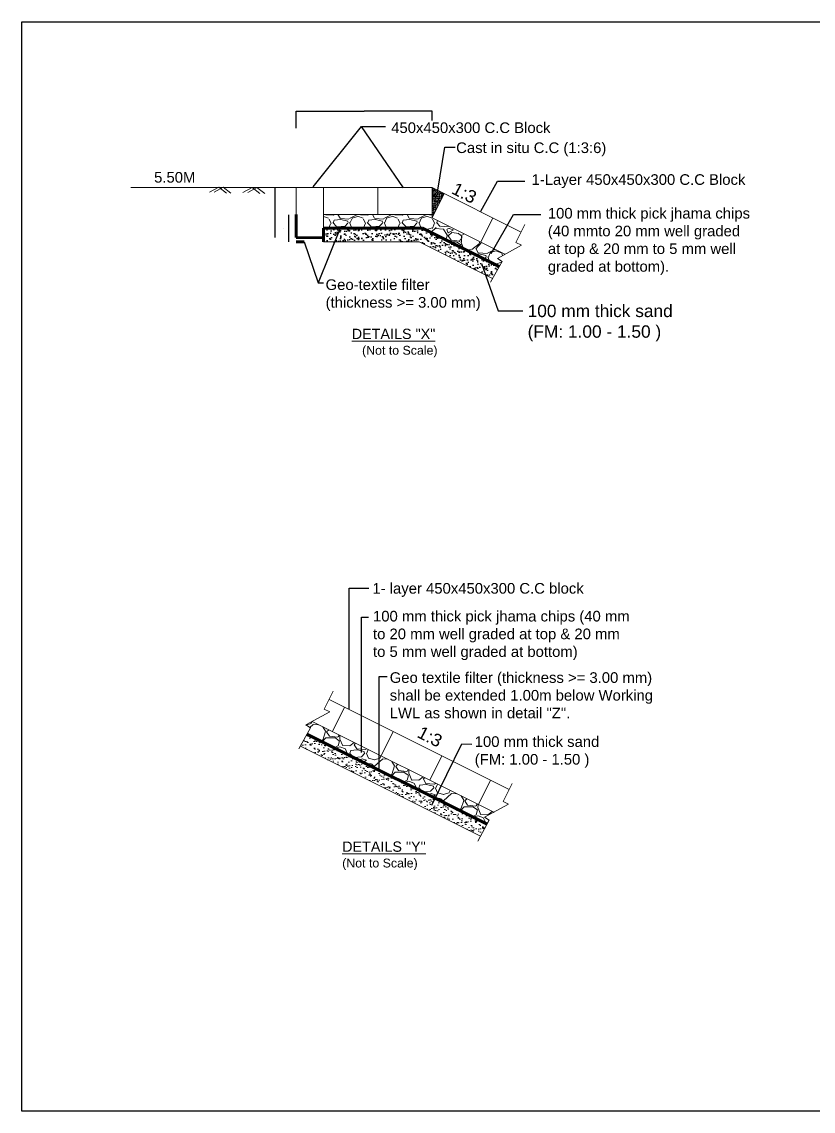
# Model space of a CAD drawing. Header units: inches. Extents: x 89000 to 267201, y -7461 to 18033.
# Drawn here: x 223145 to 228553, y -7458 to -11 of the extents above; entities that cross this region are included whole.
import ezdxf

# ---------------------------------------------------------------- set-up
doc = ezdxf.new("R2010")
doc.units = ezdxf.units.IN
doc.header["$LTSCALE"] = 7
doc.header["$MEASUREMENT"] = 0
doc.layers.add('LINE', color=7, linetype='Continuous')
doc.styles.add('dim', font='isocp.shx')
doc.styles.get("Standard").update_dxf_attribs({"font": 'arial.ttf'})
doc.dimstyles.get("Standard").update_dxf_attribs({"dimtxt": 0.18, "dimasz": 0.18, "dimexe": 0.18, "dimexo": 0.0625, "dimgap": 0.09, "dimtad": 0, "dimtih": 1, "dimtoh": 1, "dimdec": 4, "dimzin": 0, "dimdsep": 46, "dimtxsty": 'Standard', "dimcen": 0.09, "dimadec": 0, "dimazin": 0, "dimtfac": 1, "dimtdec": 4, "dimtofl": 0, "dimtmove": 0, "dimatfit": 3, "dimfxl": 1, "dimtolj": 1, "dimtzin": 0, "dimarcsym": 0})
doc.dimstyles.new('STANDARD$0', dxfattribs={"dimscale": 0, "dimtxt": 8, "dimasz": 8, "dimexe": 4, "dimexo": 0, "dimgap": 2, "dimtad": 1, "dimdec": 0, "dimzin": 0, "dimdsep": 46, "dimtxsty": 'dim', "dimblk": 'DOTSMALL', "dimcen": 1, "dimclrd": 6, "dimclre": 6, "dimclrt": 256, "dimadec": 0, "dimazin": 0, "dimtfac": 1, "dimtdec": 0, "dimtix": 1, "dimtofl": 0, "dimtmove": 1, "dimatfit": 3, "dimldrblk": 'DOTSMALL', "dimfxl": 6, "dimtolj": 1, "dimtzin": 0, "dimarcsym": 0})

# ---------------------------------------------------------------- blocks, each defined once
blk = doc.blocks.new('*D16')
at = {"layer": 'Defpoints', "color": 0, "ltscale": 0.5, "transparency": 16777216}
for p in [(225949.1156021077, -621.2061783420068), (225019.8356021084, -737.3284926698688), (225949.1156021077, -685.943904629923)]:
    blk.add_point(p, dxfattribs=at)
at = {"layer": 'LINE', "color": 0, "lineweight": -2, "ltscale": 0.5, "transparency": 16777216}
for p, q in [((225019.8356021084, -737.2659926698688), (225019.8356021084, -621.0261783420066)), ((225020.0156021084, -621.2061783420068), (225483.8040292909, -621.2061783420068)), ((225948.9356021077, -621.2061783420068), (225485.1471749253, -621.2061783420068)), ((225949.1156021077, -685.881404629923), (225949.1156021077, -621.0261783420066))]:
    blk.add_line(p, q, dxfattribs=at)
at = {"layer": 'LINE', "color": 0, "ltscale": 0.5, "transparency": 16777216}
for points in [[(225020.0156021084, -621.1761783420067), (225020.0156021084, -621.2361783420067), (225019.8356021084, -621.2061783420068)], [(225948.9356021077, -621.1761783420067), (225948.9356021077, -621.2361783420067), (225949.1156021077, -621.2061783420068)]]:
    blk.add_solid(points, dxfattribs=at)
at = {"layer": 'LINE', "color": 0, "lineweight": 13, "ltscale": 0.5, "transparency": 16777216, "insert": (225484.4756021081, -621.2061783420068), "char_height": 0.18, "attachment_point": 5}
blk.add_mtext('\\A1;{\\H1.775x;1.20m}', dxfattribs=at)
blk = doc.blocks.new('*D17')
at = {"color": 0, "lineweight": -2, "ltscale": 0.5, "transparency": 16777216}
for p, q in [((224876.5498711202, -1143.576170988861), (224876.2198711203, -1143.576170988861)), ((224876.3998711202, -1485.470801613939), (224876.3998711202, -1143.756170988861)), ((224876.5498711202, -1485.65080161394), (224876.2198711203, -1485.65080161394))]:
    blk.add_line(p, q, dxfattribs=at)
at = {"color": 0, "linetype": 'Continuous', "ltscale": 0.5, "transparency": 16777216}
for points in [[(224876.3698711202, -1143.756170988861), (224876.4298711202, -1143.756170988861), (224876.3998711202, -1143.576170988861)], [(224876.3698711202, -1485.470801613939), (224876.4298711202, -1485.470801613939), (224876.3998711202, -1485.65080161394)]]:
    blk.add_solid(points, dxfattribs=at)
at = {"layer": 'Defpoints', "color": 0, "linetype": 'Continuous', "ltscale": 0.5, "transparency": 16777216}
for p in [(224876.3998711202, -1143.576170988861), (224938.826257186, -1143.576170988861), (225019.8356021084, -1485.65080161394)]:
    blk.add_point(p, dxfattribs=at)
at = {"color": 0, "linetype": 'Continuous', "lineweight": -3, "ltscale": 0.5, "transparency": 16777216, "insert": (224841.6852643844, -1329.432170988773), "char_height": 0.8, "attachment_point": 5}
blk.add_mtext('\\A1;450', dxfattribs=at)
blk = doc.blocks.new('*D18')
at = {"color": 0, "lineweight": -2, "ltscale": 0.5, "transparency": 16777216}
for p, q in [((224970.446409959, -1329.816016923651), (224969.932409959, -1329.816016923651)), ((224970.296409959, -1514.880670988684), (224970.296409959, -1330.223516923651)), ((224970.446409959, -1515.288170988684), (224969.932409959, -1515.288170988684))]:
    blk.add_line(p, q, dxfattribs=at)
at = {"color": 0, "linetype": 'Continuous', "ltscale": 0.5, "transparency": 16777216}
for points in [[(224970.2284932924, -1330.223516923651), (224970.3643266256, -1330.223516923651), (224970.296409959, -1329.816016923651)], [(224970.2284932924, -1514.880670988684), (224970.3643266256, -1514.880670988684), (224970.296409959, -1515.288170988684)]]:
    blk.add_solid(points, dxfattribs=at)
at = {"layer": 'Defpoints', "color": 0, "linetype": 'Continuous', "ltscale": 0.5, "transparency": 16777216}
for p in [(224970.296409959, -1329.816016923651), (225042.8581681941, -1329.816016923651), (225032.7227960229, -1515.288170988684)]:
    blk.add_point(p, dxfattribs=at)
at = {"color": 0, "linetype": 'Continuous', "lineweight": -3, "ltscale": 0.5, "transparency": 16777216, "insert": (224932.9945231434, -1422.552093956634), "char_height": 0.8, "attachment_point": 5, "rotation": 90}
blk.add_mtext('\\A1;200', dxfattribs=at)

msp = doc.modelspace()

# ---------------------------------------------------------------- hatches: boundary and pattern name
at = {"linetype": 'ByBlock', "lineweight": 5, "ltscale": 0.5}
h = msp.add_hatch(dxfattribs=at)
h.set_pattern_fill('AR-CONC', color=0, scale=0.092928, angle=-3.82e-14, style=0)
h.set_pattern_definition([(49.99999999999991, (225643.3379091341, 2844.393447429629), (16.93005692046066, -1.481187340959198), [1.7702784, -19.4730624]), (354.9999999999999, (225643.3379091341, 2844.393447429629), (-3.27504533226677, 17.75451170975522), [1.41622272, -15.57844991999999]), (100.4509999999998, (225644.7487420309, 2844.270015813632), (13.65507279481427, 16.27324356576407), [1.504504319999999, -16.54954751999999]), (46.18419999999994, (225643.3379091341, 2849.114189829667), (25.19083311202385, -3.906909450132486), [2.6554176, -29.2095936]), (96.63559999999993, (225645.4371433612, 2848.788616581344), (22.06150070047852, 22.99276205775047), [2.256756479999972, -24.82432127999961]), (351.184, (225643.3379091341, 2849.114189829667), (22.06153520907728, 22.99272135254961), [2.12433408, -23.36767488000001]), (20.99999999999996, (225645.6982803345, 2847.934004229716), (14.08926755334249, -9.503330104725714), [1.7702784, -19.4730624]), (326, (225645.6982803345, 2847.934004229716), (5.743138890290159, 17.11621931581488), [1.41622272, -15.57844991999999]), (71.45139999999995, (225646.8723791521, 2847.142062520831), (19.83236765428613, 7.612927321837772), [1.504504319999999, -16.54954751999999]), (37.49999999999992, (225643.3379091341, 2844.393447429629), (0.2870177228710011, 7.857530652404371), [0, -15.38962022399999, 0, -15.81448704, 0, -15.6374592]), (7.499999999999944, (225643.3379091341, 2844.393447429629), (6.209417597757698, 9.309580456698203), [0, -9.01661798399999, 0, -15.03556454399999, 0, -5.959937279999997]), (327.4999999999999, (225638.0742813591, 2844.393447429629), (12.60016282766702, -0.532360721751167), [0, -5.900928, 0, -18.41089536000001, 0, -24.42984192]), (317.4999999999999, (225635.7139101587, 2844.393447429629), (13.76534856783989, 2.362832958745561), [0, -7.671206400000004, 0, -12.226722816, 0, -17.34872832000001])])
h.paths.add_polyline_path([(226032.2329321131, -1185.134835990859), (225949.1156021077, -1143.576170987697), (225949.1156021096, -1329.432170987609), (225949.1156021096, -1351.369496000945)])
at = {"linetype": 'ByBlock', "lineweight": 13, "ltscale": 0.5}
h = msp.add_hatch(dxfattribs=at)
h.set_pattern_fill('GRAVEL', color=0, scale=9.292800000000003, angle=-3.82e-14, style=0)
h.set_pattern_definition([(228.0127999999999, (192563.810142355, -2331.07114396525), (-1888.298564485187, -2124.336690302223), [31.75544908799999, -3143.800703999998]), (184.9696999999999, (192542.5668015573, -2354.67485596497), (2832.450021924615, 236.0354543016041), [54.49344384000003, -5394.842112000002]), (132.5103999999999, (192488.2782639563, -2359.395598364774), (2360.369482535527, -2596.410856233763), [38.42405529599994, -3803.979801599994]), (267.2737, (192396.2237871569, -2418.404878364889), (236.0360950811235, 4720.740880940035), [49.62401663999991, -4912.768819199993]), (292.8336999999999, (192393.8634159583, -2467.972673565162), (-1180.188950565679, 2832.44705044699), [48.660260352, -4817.368934400001]), (357.2737, (192412.7463855576, -2512.819726365166), (-4720.740880940037, 236.0360950811233), [49.62401663999998, -4912.7688192]), (37.69419999999993, (192462.3141807579, -2515.180097565068), (-3068.484498593307, -2360.36909582989), [65.625196032, -6496.884556800002]), (72.25529999999995, (192514.2423471585, -2475.053787164869), (1652.26314502774, 5192.818145994548), [61.95695616, -6133.740518400001]), (121.4295999999999, (192533.1253167577, -2416.044507164987), (-1888.297446502656, 3068.478950673944), [49.79203046400001, -4929.412224000001]), (175.2364, (192507.1612335555, -2373.557825565118), (2596.406280514246, -236.0349048493535), [56.84526566399966, -2785.41457919999]), (222.3974, (192450.512324756, -2368.837083165314), (-2832.445525237254, -2596.404942126391), [73.513296384, -7277.8235904]), (138.8140999999999, (192629.9005359579, -2420.765249565257), (-1652.258787518356, 1416.22054150042), [25.09102464, -2484.0211968]), (171.4692, (192611.0175663568, -2404.24265116501), (3068.477876019119, -472.0754294826486), [47.73544089599985, -4725.816268799981]), (224.9999999999999, (192563.810142355, -2397.161537565071), (-2.025e-13, -236.036959113772), [33.38057395199999, -300.42600192]), (203.1985999999999, (192547.2875439562, -2368.837083165081), (1180.189579696505, 472.0763099067319), [17.976085248, -1779.6269568]), (291.8013999999999, (192530.7649455573, -2375.91819676502), (-236.0372855878926, 708.1118161586348), [25.421941248, -1245.6812544]), (30.96379999999995, (192540.2064303569, -2399.521908765206), (708.1106123764195, 472.0746078704074), [41.28976895999983, -1335.031526399994]), (161.5650999999999, (192575.6119983588, -2378.278567965155), (472.0744554239222, -236.0367689612349), [29.85655833599997, -716.5585151999991]), (16.38949999999997, (192393.8634159583, -2375.91819676502), (2360.372502290145, 708.1098870882065), [41.82577766400001, -4140.760166400002]), (70.34619999999995, (192433.9897263571, -2364.116340765276), (-944.1458490853325, -2596.40464827951), [35.08951987199996, -3473.853081599994]), (293.1985999999999, (192575.6119983588, -2331.07114396525), (-472.0763099067321, 1180.189579696505), [35.95198464, -1761.6546816]), (343.6104999999999, (192589.7742255572, -2364.116340765276), (-2360.372502290145, 708.1098870882101), [41.82577766399975, -4140.760166399972]), (339.444, (192393.8634159565, -2522.261211165007), (-1180.187064940773, 472.073667196468), [40.33400448, -1976.364825600001]), (294.7751, (192431.6293551568, -2536.423438364653), (-1180.182849668234, 2596.407114366688), [33.79531161599982, -3345.742540799978]), (66.80139999999996, (192577.9723695572, -2567.108263965244), (472.0763099067337, 1180.189579696504), [35.95198464000001, -1761.6546816]), (17.35399999999996, (192592.1345967576, -2534.063067165216), (-3068.482725584684, -944.1470559346784), [39.567162624, -3917.138227200001]), (69.44399999999997, (192462.3141807579, -2567.108263965011), (-472.0736671964687, -1180.187064940773), [20.167048704, -1996.5394944]), (101.3098999999998, (192563.810142355, -2567.108263965011), (-236.035954951195, 944.145456206759), [12.03556991999991, -1191.522815999994]), (165.9637999999999, (192561.4497711565, -2555.306407964801), (708.1118576012991, -236.0367115000023), [48.66026035200001, -924.5453184]), (186.0089999999999, (192514.2423471585, -2543.504551965058), (2360.367719328602, 236.036568802014), [45.09489177600002, -4464.391219200002]), (303.6900999999999, (192540.2064303569, -2420.765249565257), (-236.0372009688384, 472.0737845814165), [34.04175667199999, -817.0025318399995]), (353.1571999999999, (192559.0893999562, -2449.089703965246), (4012.632699382161, -472.076354265784), [59.43275289600001, -5883.829248000002]), (60.94539999999999, (192618.098679956, -2456.170817565186), (-944.146283723767, -1652.255900859593), [24.30141542400001, -2405.850163200002]), (90, (192629.9005359579, -2434.927476764902), (-236.0371199999999, 236.0371200000002), [14.1622272, -221.8748928]), (120.2563999999999, (192509.5216047559, -2536.423438365351), (944.1464789661452, -1652.259006666076), [32.79122457600001, -3246.337459200002]), (48.01279999999994, (192492.999006357, -2508.098983965128), (1888.298564485186, 2124.336690302224), [63.51099110399993, -3112.047206399997]), (360, (192535.4856879581, -2460.89155996499), (236.0371200000002, 236.0371199999999), [61.36965120000002, -174.6674688]), (325.3048, (192596.8553391564, -2460.89155996499), (-2360.367110327345, 1652.25999709337), [37.32081407999999, -3694.752230399999]), (254.0546, (192627.5401647575, -2482.134900765041), (-236.0377221456993, -944.1507291553065), [34.367469312, -1684.0133376]), (207.6459999999999, (192618.098679956, -2515.180097565068), (-4484.703704779586, -2360.372684499093), [55.95613056000001, -5539.670400000002]), (175.4260999999999, (192568.5308847576, -2541.144180765156), (-3068.483266693978, 236.0359780282042), [59.19783091199968, -5860.578662399981]), (175.4260999999999, (192568.5308847576, -2541.144180765156), (-3068.483266693978, 236.0359780282042), [59.19783091199968, -5860.578662399981])])
h.paths.add_polyline_path([(225205.6916021071, -1329.432170987609), (225205.6916021071, -1422.360170987915), (225883.3036270682, -1422.360170987915), (226406.9808363375, -1684.19877562254), (226426.5769349374, -1648.782087571466), (226394.85978611, -1628.277863488545), (226446.5809113868, -1600.102150639997), (225949.1156021096, -1351.369496000945), (225949.1156021096, -1329.432170987609)])
at = {"linetype": 'Continuous', "lineweight": -3, "ltscale": 0.5}
h = msp.add_hatch(dxfattribs=at)
h.set_pattern_fill('AR-SAND', color=0, scale=0.9292800000000001, angle=-3.82e-14, style=0)
h.set_pattern_definition([(37.49999999999992, (257795.3327503391, 106232.0730795753), (-1.486877082732025, 45.48019331854112), [0, -35.87764223999999, 0, -40.12631039999999, 0, -38.35603199999999]), (7.499999999999944, (257795.3327503391, 106232.0730795753), (41.77329965544835, 66.61312294561598), [0, -19.35504383999999, 0, -32.33708543999997, 0, -12.39194879999999]), (327.4999999999999, (257766.3001845796, 106232.0730795753), (73.50533898179822, 0.133554697807849), [0, -11.801856, 0, -42.4866816, 0, -55.4687232]), (317.4999999999999, (257766.3001845796, 106232.0730795753), (70.95577401534568, 20.71637615164654), [0, -5.900928000000001, 0, -27.85238016000001, 0, -31.86501120000002])])
h.paths.add_polyline_path([(225205.6916021071, -1422.360170987915), (225205.6916021071, -1515.28817098752), (225861.3663020544, -1515.28817098752), (226361.9519505836, -1765.580995252368), (226406.9808363375, -1684.19877562254), (225883.3036270682, -1422.360170987915)])
at = {"linetype": 'ByBlock', "lineweight": 13, "ltscale": 0.5}
h = msp.add_hatch(dxfattribs=at)
h.set_pattern_fill('GRAVEL', color=0, scale=9.292800000000003, angle=-3.82e-14, style=0)
h.set_pattern_definition([(228.0127999999999, (236579.7731689657, -292.1614842309809), (-1888.298564485187, -2124.336690302223), [31.75544908799999, -3143.800703999998]), (184.9696999999999, (236558.5298281661, -315.7651962311665), (2832.450021924615, 236.0354543016037), [54.49344384000001, -5394.842112000002]), (132.5103999999999, (236504.2412905651, -320.4859386312037), (2360.369482535527, -2596.410856233763), [38.42405529599993, -3803.979801599992]), (267.2737, (236412.1868137657, -379.4952186310857), (236.0360950811235, 4720.740880940035), [49.62401663999988, -4912.768819199991]), (292.8336999999999, (236409.8264425653, -429.0630138311262), (-1180.188950565679, 2832.44705044699), [48.66026035199999, -4817.368934400001]), (357.2737, (236428.7094121646, -473.9100666311296), (-4720.740880940037, 236.0360950811233), [49.62401663999997, -4912.7688192]), (37.69419999999993, (236478.2772073648, -476.2704378312646), (-3068.484498593307, -2360.36909582989), [65.625196032, -6496.884556800002]), (72.25529999999995, (236530.2053737655, -436.1441274312983), (1652.263145027739, 5192.81814599455), [61.95695616000001, -6133.740518400001]), (121.4295999999999, (236549.0883433647, -377.1348474309507), (-1888.297446502656, 3068.478950673944), [49.79203046400001, -4929.412224000001]), (175.2364, (236523.1242601643, -334.6481658315479), (2596.406280514246, -236.0349048493532), [56.84526566399915, -2785.414579199971]), (222.3974, (236466.4753513649, -329.9274234310451), (-2832.445525237254, -2596.40494212639), [73.513296384, -7277.823590399998]), (138.8140999999999, (236645.8635625649, -381.8555898312206), (-1652.258787518356, 1416.22054150042), [25.09102464, -2484.021196799999]), (171.4692, (236626.9805929656, -365.3329914312071), (3068.477876019119, -472.0754294826486), [47.73544089599952, -4725.816268799945]), (224.9999999999999, (236579.7731689657, -358.2518778315007), (-2.025e-13, -236.036959113772), [33.38057395199999, -300.4260019199999]), (203.1985999999999, (236563.250570565, -329.9274234310451), (1180.189579696505, 472.0763099067316), [17.976085248, -1779.6269568]), (291.8013999999999, (236546.7279721643, -337.00853703145), (-236.0372855878926, 708.1118161586346), [25.42194124799999, -1245.6812544]), (30.96379999999995, (236556.1694569658, -360.6122490316356), (708.1106123764193, 472.0746078704073), [41.28976895999954, -1335.031526399985]), (161.5650999999999, (236591.5750249657, -339.3689082311194), (472.0744554239222, -236.0367689612349), [29.85655833599994, -716.5585151999986]), (16.38949999999997, (236409.8264425653, -337.0085370312172), (2360.372502290145, 708.1098870882065), [41.82577766400001, -4140.760166400002]), (70.34619999999995, (236449.952752966, -325.2066810307752), (-944.1458490853325, -2596.40464827951), [35.08951987199995, -3473.853081599994]), (293.1985999999999, (236591.5750249657, -292.1614842309809), (-472.0763099067321, 1180.189579696505), [35.95198464, -1761.654681599999]), (343.6104999999999, (236605.7372521642, -325.2066810307752), (-2360.372502290144, 708.1098870882101), [41.82577766399946, -4140.760166399934]), (339.444, (236409.8264425653, -483.3515514312039), (-1180.187064940773, 472.0736671964679), [40.33400448, -1976.3648256]), (294.7751, (236447.5923817656, -497.5137786308496), (-1180.182849668233, 2596.407114366688), [33.79531161599954, -3345.742540799945]), (66.80139999999996, (236593.9353961642, -528.1986042312074), (472.0763099067336, 1180.189579696504), [35.95198464, -1761.6546816]), (17.35399999999996, (236608.0976233664, -495.1534074311803), (-3068.482725584684, -944.1470559346781), [39.567162624, -3917.138227200001]), (69.44399999999997, (236478.2772073648, -528.1986042312074), (-472.0736671964686, -1180.187064940772), [20.16704870399999, -1996.5394944]), (101.3098999999997, (236579.7731689657, -528.1986042314401), (-236.035954951195, 944.1454562067589), [12.03556991999978, -1191.522815999985]), (165.9637999999999, (236577.4127977653, -516.3967482312308), (708.1118576012989, -236.0367115000022), [48.660260352, -924.5453183999998]), (186.0089999999999, (236530.2053737655, -504.5948922314874), (2360.367719328602, 236.036568802014), [45.09489177600001, -4464.391219200001]), (303.6900999999999, (236556.1694569658, -381.8555898312206), (-236.0372009688383, 472.0737845814165), [34.04175667199999, -817.0025318399993]), (353.1571999999999, (236575.052426565, -410.1800442314433), (4012.63269938216, -472.0763542657837), [59.43275289599998, -5883.829248000002]), (60.94539999999999, (236634.0617065649, -417.2611578313826), (-944.146283723767, -1652.255900859593), [24.30141542400001, -2405.850163200002]), (90, (236645.8635625649, -396.0178170310992), (-236.0371199999999, 236.0371200000002), [14.1622272, -221.8748928]), (120.2563999999999, (236525.4846313647, -497.5137786308496), (944.1464789661457, -1652.259006666076), [32.79122457600001, -3246.337459200001]), (48.01279999999994, (236508.9620329658, -469.1893242313254), (1888.298564485186, 2124.336690302223), [63.51099110399989, -3112.047206399996]), (360, (236551.4487145651, -421.981900231187), (236.0371200000002, 236.0371199999998), [61.36965120000002, -174.6674688]), (325.3048, (236612.8183657671, -421.981900231187), (-2360.367110327344, 1652.259997093369), [37.32081407999999, -3694.752230399998]), (254.0546, (236643.5031913645, -443.2252410310048), (-236.0377221456994, -944.1507291553064), [34.367469312, -1684.0133376]), (207.6459999999999, (236634.0617065649, -476.2704378312646), (-4484.703704779586, -2360.372684499092), [55.95613056000001, -5539.670400000002]), (175.4260999999999, (236584.4939113646, -502.2345210313524), (-3068.483266693978, 236.0359780282041), [59.19783091199914, -5860.578662399944]), (175.4260999999999, (236584.4939113646, -502.2345210313524), (-3068.483266693978, 236.0359780282041), [59.19783091199914, -5860.578662399944])])
h.paths.add_polyline_path([(225128.8551733024, -4793.836680002481), (225085.1817546632, -4817.62830665728), (225116.8989034887, -4838.132530739269), (225093.6587980609, -4880.135154888005), (226324.794970864, -5495.703241288866), (226339.359948752, -5469.379466902203), (226307.6427999265, -5448.875242819514), (226370.4750414579, -5414.646614080499)])
at = {"linetype": 'ByBlock', "lineweight": 18, "ltscale": 0.5}
h = msp.add_hatch(dxfattribs=at)
h.set_pattern_fill('AR-SAND', color=0, scale=0.9292800000000001, angle=-3.82e-14, style=0)
h.set_pattern_definition([(37.49999999999992, (236409.8264425653, -528.1986042312074), (-1.486877082732022, 45.48019331854112), [0, -35.87764223999999, 0, -40.12631039999999, 0, -38.356032]), (7.499999999999937, (236409.8264425653, -528.1986042312074), (41.77329965544835, 66.61312294561598), [0, -19.35504383999998, 0, -32.33708543999997, 0, -12.39194879999999]), (327.4999999999999, (236380.793876804, -528.1986042314401), (73.50533898179822, 0.133554697807849), [0, -11.801856, 0, -42.4866816, 0, -55.4687232]), (317.4999999999999, (236380.793876804, -528.1986042314401), (70.95577401534568, 20.71637615164654), [0, -5.900928000000003, 0, -27.85238016000001, 0, -31.86501120000002])])
h.paths.add_polyline_path([(226279.7660851102, -5577.085460918926), (226324.794970864, -5495.703241288866), (225093.6587980609, -4880.135154888005), (225048.6299123089, -4961.517374518531)])

# ---------------------------------------------------------------- linework, layer by layer
at = {"color": 0, "linetype": 'ByBlock', "lineweight": 13, "ltscale": 0.5}
for p, q in [((225949.1156021077, -1143.576170988395), (223889.9281517398, -1143.576170988861)), ((226557.9056348037, -1447.971187335452), (225949.1156021077, -1143.576170988395)), ((225949.1156021096, -1329.432170988541), (225205.6916021071, -1329.432170988773)), ((226446.5809113868, -1600.102150640928), (225949.1156021096, -1351.369496001411)), ((225074.4894166831, -1515.288170987753), (225019.8356021084, -1515.288170987753)), ((225861.3663020544, -1515.288170988218), (225205.6916021071, -1515.288170987753)), ((226361.9519505836, -1765.5809952533), (225861.3663020544, -1515.288170988218)), ((226475.3367837737, -5259.284160225623), (225244.8609903823, -4644.046263528958)), ((226370.4750414579, -5414.646614081197), (225128.8551733024, -4793.836680002947)), ((226279.766085112, -5577.085460919858), (225048.6299123089, -4961.517374519229))]:
    msp.add_line(p, q, dxfattribs=at)
at = {"color": 0, "linetype": 'ByBlock', "lineweight": 18, "ltscale": 0.5}
for p, q in [((225019.8356021084, -1143.576170988861), (225019.8356021084, -1485.65080161394)), ((225205.6916021071, -1143.576170988861), (225205.6916021071, -1329.432170988541)), ((225205.6916021071, -1143.576170988861), (225205.6916021071, -1515.288170988684)), ((225577.4036021065, -1143.576170988395), (225577.4036021065, -1329.432170987609)), ((225949.1156021077, -1143.576170988395), (225949.1156021096, -1329.432170988541)), ((225949.1156021096, -1351.369496001411), (226032.2329321131, -1185.134835991092)), ((225949.1156021096, -1329.432170988541), (225949.1156021096, -1351.369496001411)), ((226281.5849221293, -1517.604156011728), (226364.7022521328, -1351.369496001411)), ((225267.3812996144, -4863.099743159924), (225350.498629618, -4696.865083149606)), ((225599.8506196342, -5029.334403170942), (225682.9679496396, -4863.099743159924)), ((225932.3199396539, -5195.569063181261), (226015.4372696593, -5029.334403170942)), ((226264.7892596755, -5361.803723191347), (226347.906589679, -5195.569063181494))]:
    msp.add_line(p, q, dxfattribs=at)
at = {"color": 0, "linetype": 'ByBlock', "lineweight": 60, "ltscale": 0.5}
for p, q in [((225019.8356021084, -1329.432170989006), (225019.8356021084, -1485.65080161394)), ((225019.8356021084, -1485.650801614405), (225019.8356021084, -1422.36017098838)), ((225883.3036270682, -1422.36017098838), (225205.6916021071, -1422.36017098838)), ((225205.6916021071, -1515.288170987753), (225205.6916021071, -1422.36017098838)), ((226406.9808363375, -1684.198775623006), (225883.3036270682, -1422.36017098838)), ((225019.8356021084, -1515.288170988684), (225074.4894166831, -1515.288170988684)), ((226324.794970864, -5495.703241289564), (225093.6587980609, -4880.135154888703))]:
    msp.add_line(p, q, dxfattribs=at)
at = {"color": 0, "linetype": 'Continuous', "lineweight": 53, "ltscale": 0.5}
msp.add_line((225019.8356021084, -1485.65080161394), (225205.6916021071, -1485.650801613707), dxfattribs=at)
at = {"color": 0, "linetype": 'ByBlock', "lineweight": 18, "ltscale": 0.5}
for points in [[(224428.2518689465, -1175.791833982119), (224490.9958998542, -1141.95030160436), (224543.9350361824, -1182.645453050747)], [(224458.5398549308, -1175.791833982119), (224521.2838858385, -1141.95030160436), (224574.2230221648, -1182.645453050747)], [(224655.6275106743, -1177.393935091575), (224718.371541582, -1143.552402713816), (224771.3106779102, -1184.247554160203)], [(224689.1817686297, -1177.393935091575), (224751.9257995374, -1143.552402713816), (224804.8649358656, -1184.247554160203)], [(226348.2026174422, -1790.430627462001), (226426.5769349374, -1648.782087571932), (226394.85978611, -1628.277863489244), (226559.0784310233, -1538.81775683422), (226521.7553977184, -1520.179391859112), (226583.3390780799, -1397.169216943919)], [(225038.5245859935, -4979.781070630036), (225116.8989034887, -4838.1325307402), (225085.1817546632, -4817.628306657745), (225249.4003995764, -4728.168200002488), (225212.0773662697, -4709.529835027614), (225273.6610466312, -4586.519660112418)], [(226260.9856312568, -5611.02800679297), (226339.359948752, -5469.379466902901), (226307.6427999265, -5448.875242820446), (226471.8614448416, -5359.415136164491), (226434.5384115349, -5340.776771189848), (226496.1220918964, -5217.76659627512)]]:
    msp.add_lwpolyline(points, dxfattribs=at)
at = {"layer": 'LINE', "color": 0, "linetype": 'ByBlock', "lineweight": -3, "ltscale": 0.5}
msp.add_lwpolyline([(223144.7045155894, -11.05883437722514), (233958.8503472768, -11.05883437722514), (233958.8503472768, -7457.761786829692), (223144.7045155894, -7457.761786829692)], close=True, dxfattribs=at)

# ---------------------------------------------------------------- texts
at = {"layer": 'LINE', "color": 0, "lineweight": 13, "ltscale": 0.5}
for p in [(226075.0436051637, -1181.194169905517), (225839.9421107653, -4897.562619553151)]:
    msp.add_text('1:3', height=86.24879999999999, rotation=332.9935993300548, dxfattribs=at).set_placement(p)
at = {"layer": 'LINE', "color": 0, "lineweight": 13, "ltscale": 0.5, "attachment_point": 1}
for s, insert, char_height, width in [('450x450x300 C.C Block', (225669.2203888874, -698.7273742647521), 72.64811366090404, 2791.929147148042), ('Cast in situ C.C (1:3:6)', (226112.999447871, -835.6377436383773), 72.64811366090404, 2791.929147148042), ('     5.50M', (223907.8855764382, -1037.874878438204), 72.64811366090404, 2791.929147148042), ('1-Layer 450x450x300 C.C Block', (226628.6664176528, -1053.122966747513), 72.64811366090404, 2791.929147148042), ('100 mm thick pick jhama chips \\P(40 mmto 20 mm well graded \\Pat top & 20 mm to 5 mm well \\Pgraded at bottom).', (226739.782592332, -1283.52745349241), 72.64811366090404, 2791.929147148042), (' Geo-textile filter\\P (thickness >= 3.00 mm)', (225192.6858744417, -1771.575157149242), 72.64811366090404, 2791.929147148042), ('{\\H1.432x;\\LDETAILS "X"\\P\\H0.8606x;\\l   (Not to Scale)}', (225399.7434496153, -2109.1837357022), 49.0162297279263, 770.5220859990916), ('1- layer 450x450x300 C.C block', (225540.7986063524, -3847.387898664893), 72.64811366090404, 2791.929147148042), ('100 mm thick pick jhama chips (40 mm\\Pto 20 mm well graded at top & 20 mm \\Pto 5 mm well graded at bottom) ', (225544.9353483632, -4037.532280869753), 72.64811366090404, 2791.929147148042), ('Geo textile filter (thickness >= 3.00 mm)\\Pshall be extended 1.00m below Working\\PLWL as shown in detail "Z".', (225659.1159864901, -4457.289381052338), 72.64811366090404, 2791.929147148042), ('100 mm thick sand \\P(FM: 1.00 - 1.50 )', (226239.9131342317, -4894.928065407061), 72.64811366090404, 2791.929147148042), ('{\\H1.432x;\\LDETAILS "Y"\\P\\H0.8606x;\\l(Not to Scale)}', (225334.2682761527, -5614.181114950653), 49.0162297279263, 770.5220859990916)]:
    msp.add_mtext(s, dxfattribs=dict(at, insert=insert, char_height=char_height, width=width))
at = {"layer": 'LINE', "color": 0, "linetype": 'ByBlock', "lineweight": -3, "ltscale": 0.5, "insert": (226601.5943982099, -1944.979986199889), "char_height": 84.5867896821016, "attachment_point": 1}
msp.add_mtext('100 mm thick sand \\P(FM: 1.00 - 1.50 )', dxfattribs=at)

# ---------------------------------------------------------------- dimensions: what is measured, and where the dimension line sits
at = {"color": 0, "linetype": 'Continuous', "lineweight": -3, "ltscale": 0.5}
for base, p1, p2, text, dimstyle, override, picture, middle in [((224876.3998711202, -1143.576170988861), (225019.8356021084, -1485.65080161394), (224938.826257186, -1143.576170988861), '450', 'Standard', {"dimtxt": 0.8, "dimtmove": 2, "dimfxl": 0.15, "dimfxlon": 1}, '*D17', (224841.6852643844, -1329.432170988773)), ((224970.296409959, -1329.816016923651), (225032.7227960229, -1515.288170988684), (225042.8581681941, -1329.816016923651), '200', 'STANDARD$0', {"dimscale": 1, "dimtxt": 0.8, "dimasz": 0.4075000000000002, "dimexe": 0.3640000000000001, "dimexo": 0.2190000000000001, "dimgap": 0.09, "dimtad": 0, "dimlfac": 1000, "dimtxsty": 'Standard', "dimcen": 0.09, "dimclrd": 0, "dimclre": 0, "dimclrt": 0, "dimtix": 0, "dimtmove": 2, "dimfxl": 0.15, "dimfxlon": 1}, '*D18', (224932.9945231434, -1422.552093956634))]:
    dim = msp.add_linear_dim(base=base, p1=p1, p2=p2, angle=90, text=text, dimstyle=dimstyle, override=override, dxfattribs=at)
    dim.commit()
    dim.dimension.update_dxf_attribs({"geometry": picture, "text_midpoint": middle, "dimtype": 160})
at = {"layer": 'LINE', "color": 0, "lineweight": 13, "ltscale": 0.5}
dim = msp.add_linear_dim(base=(225949.1156021077, -621.2061783420068), p1=(225019.8356021084, -737.3284926698688), p2=(225949.1156021077, -685.943904629923), text='{\\H1.775x;1.20m}', dimstyle='Standard', override={"dimfxl": 0.12}, dxfattribs=at)
dim.commit()
dim.dimension.update_dxf_attribs({"geometry": '*D16', "text_midpoint": (225484.4756021081, -621.2061783420068)})

# ---------------------------------------------------------------- leaders
for points in [[(225134.8239779435, -1140.274108185913), (225465.4531538673, -726.5366384657245), (225629.9662624803, -726.5366384657245)], [(225752.4262974653, -1146.20856268263), (225465.4531538673, -726.5366384657245)], [(226280.973459769, -1305.57006845648), (226396.7829950545, -1100.255833330346), (226583.3899745234, -1100.255833330346)], [(226352.4841249324, -1594.476435387287), (226505.3725487497, -1327.421584464158), (226691.9795282148, -1327.421584464158)], [(225319.9302457031, -1422.36017098838), (225169.6322306972, -1796.186546576921), (225207.1114416495, -1796.186546576921)], [(225074.4894166831, -1515.288170988684), (225169.6322306972, -1796.186546576921)], [(226285.9269313272, -1664.355080334482), (226399.5460388586, -1987.094437507226), (226569.1073267702, -1987.094437507226)], [(225380.9680866781, -4706.835078428005), (225380.9680866781, -3882.726282166056), (225515.3279330503, -3882.726282166056)], [(225466.9789712629, -5005.591365361325), (225466.9789712629, -4080.141743988003), (225514.1254570852, -4080.141743988003)], [(225586.311703281, -5125.779491580527), (225586.311703281, -4486.833447837241), (225642.4474375132, -4486.833447837241)], [(225946.6280741911, -5365.526711842481), (226152.0343579087, -4946.195727209997), (226219.9026898495, -4948.326233454485)]]:
    msp.add_leader(points, dimstyle='Standard', override={"dimtxt": 0.9, "dimasz": 0.7, "dimclrd": 7, "dimclre": 7, "dimclrt": 7, "dimlwd": -1, "dimlwe": -1}, dxfattribs=at)
at = {"layer": 'LINE', "color": 0, "linetype": 'ByBlock', "lineweight": -3, "ltscale": 0.5}
msp.add_leader([(225987.1061824523, -1162.755635336056), (226036.0974405054, -868.7352496665115), (226107.0914004054, -868.7352496665115)], dimstyle='Standard', override={"dimtxt": 0.9, "dimasz": 0.7, "dimclrd": 7, "dimclre": 7, "dimclrt": 7, "dimlwd": -1, "dimlwe": -1}, dxfattribs=at)

doc.saveas('drawing.dxf')
